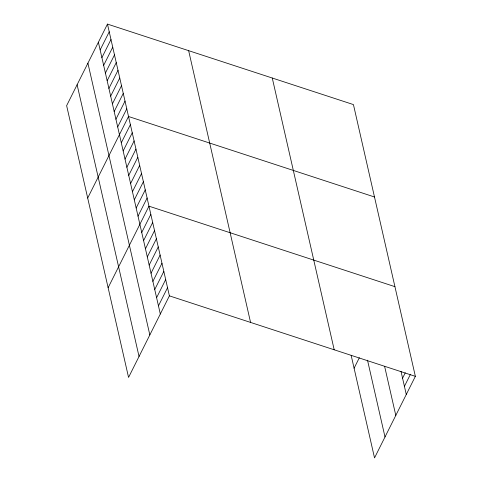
<?xml version="1.0" encoding="UTF-8"?>
<svg xmlns="http://www.w3.org/2000/svg" width="482" height="482" viewBox="0 0 482 482"><rect width="100%" height="100%" fill="white"/><g stroke="black" fill="none" stroke-linecap="round" stroke-linejoin="round"><path stroke-width="0.72" d="M107.474 24.1L66.636 105.654L128.561 377.412L169.399 295.858L107.474 24.1L353.439 104.588L415.363 376.346L374.526 457.9L351.149 355.312M100.142 49.941L109.227 31.8M101.895 57.641L110.981 39.5M103.654 65.341L112.74 47.2M105.407 73.041L114.493 54.9M107.161 80.741L116.246 62.6M108.914 88.441L118 70.3M110.667 96.141L119.753 78M112.427 103.841L121.512 85.7M114.18 111.541L123.265 93.4M115.933 119.241L125.019 101.1M117.686 126.941L126.772 108.799M87.688 198.054L128.525 116.499L374.496 196.987M121.301 142.793L130.387 124.651M123.157 150.944L132.243 132.803M125.019 159.102L134.098 140.955M126.874 167.254L135.96 149.107M128.73 175.406L137.816 157.265M130.592 183.558L139.672 165.416M132.448 191.709L141.533 173.568M134.303 199.861L143.389 181.72M136.165 208.013L145.251 189.872M138.021 216.171L147.106 198.024M108.125 287.736L148.962 206.175L394.933 286.663M141.738 232.475L150.824 214.333M143.594 240.626L152.68 222.485M145.45 248.778L154.535 230.637M147.311 256.93L156.397 238.789M149.167 265.088L158.253 246.941M151.023 273.24L160.108 255.092M152.884 281.392L161.97 263.25M154.74 289.543L163.826 271.402M156.596 297.695L165.681 279.554M158.458 305.847L167.543 287.706M354.089 368.218L359.331 357.758M402.566 378.183L405.26 372.809M404.422 386.335L410.477 374.243M169.399 295.858L415.363 376.346M401.018 371.387L406.278 394.487M384.654 366.495L395.8 415.412M367.513 360.205L385.004 436.975M272.27 78.024L334.195 349.787M188.643 50.658L250.568 322.422M98.388 42.241L160.313 313.999M87.911 63.166L149.836 334.93M77.114 84.73L139.039 356.487"/></g></svg>
